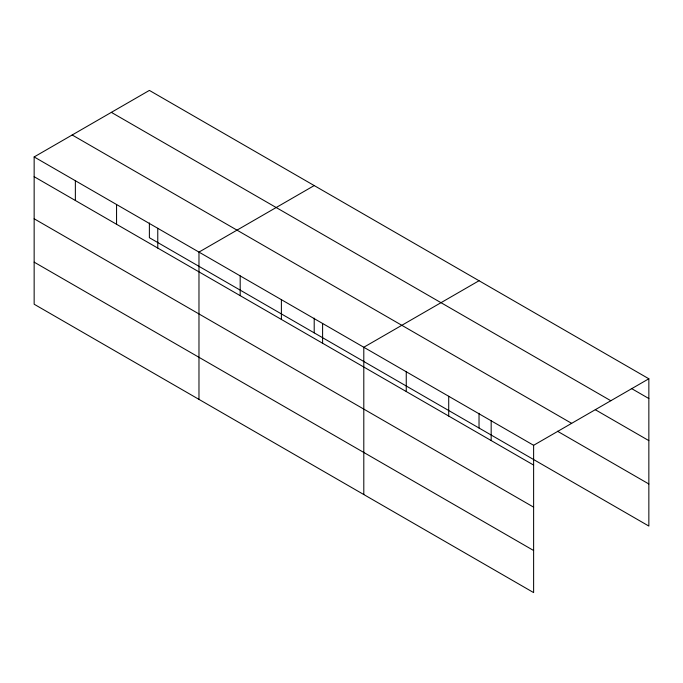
<?xml version="1.0" encoding="UTF-8"?>
<svg xmlns="http://www.w3.org/2000/svg" width="683" height="683" viewBox="0 0 683 683"><rect width="100%" height="100%" fill="white"/><g stroke="black" fill="none" stroke-linecap="round" stroke-linejoin="round"><path stroke-width="1.02" d="M34.15 156.936L533.619 445.299L533.619 592.588L34.15 304.225L34.15 156.936L149.381 90.412L648.85 378.775L648.85 526.064L149.381 237.701L149.381 222.965M314.206 185.571L198.975 252.095L198.975 399.384M479.031 280.73L363.8 347.254L363.8 494.543M533.619 445.299L648.85 378.775M631.314 388.422L648.85 398.539M111.355 112.362L610.824 400.733M595.32 409.723L648.85 440.629M72.176 134.978L571.645 423.349M557.482 431.229L648.85 483.982M34.15 176.701L533.619 465.072M34.15 218.782L533.619 507.153M34.15 262.144L533.619 550.507M491.171 420.788L491.171 440.561M479.031 413.292L479.031 428.019M448.714 396.277L448.714 416.049M406.257 371.765L406.257 391.538M322.598 323.469L322.598 343.233M314.206 318.133L314.206 332.86M281.387 299.675L281.387 319.439M240.185 275.889L240.185 295.654M157.773 228.31L157.773 248.074M116.562 204.516L116.562 224.28M75.361 180.722L75.361 200.495"/></g></svg>
